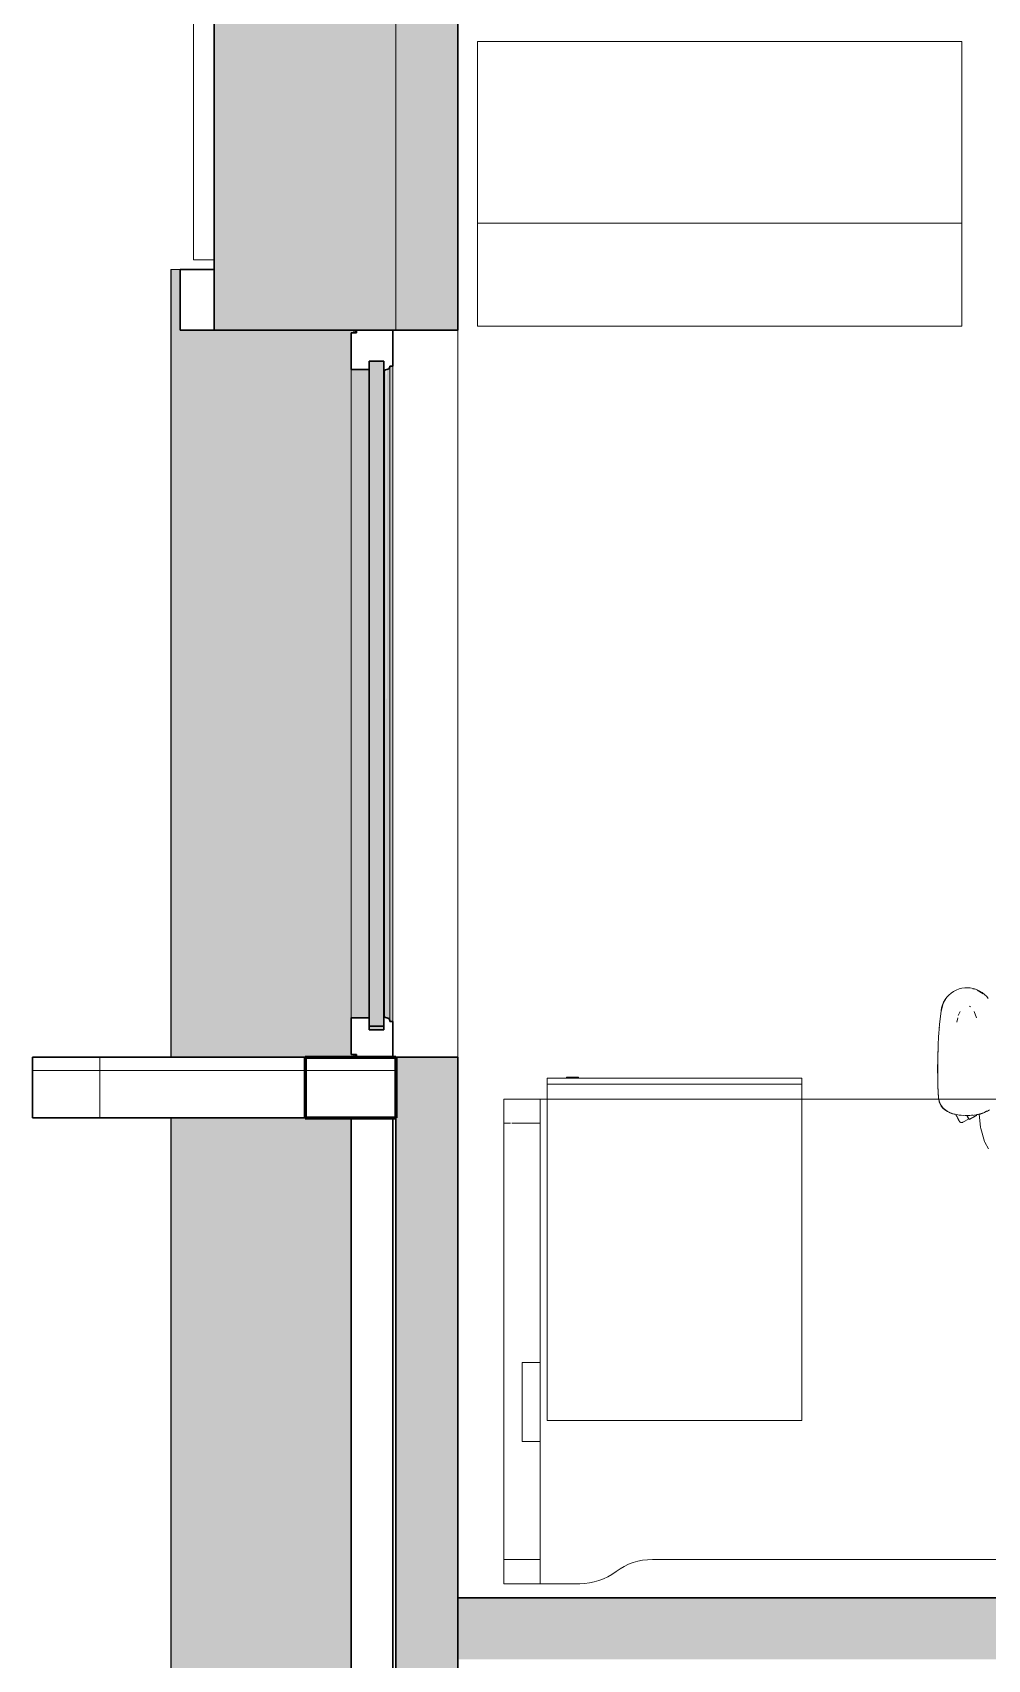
# Model space of a CAD drawing. Header units: millimetres. Extents: x 79795 to 317870, y -36033 to 97293.
# Drawn here: x 156161 to 157737, y 23255 to 25941 of the extents above; entities that cross this region are included whole.
import ezdxf

# ---------------------------------------------------------------- set-up
doc = ezdxf.new("R2010")
doc.units = ezdxf.units.MM
doc.header["$MEASUREMENT"] = 0
for name, color, linetype, lineweight in [('CSM-STL-XX-ZZ-M3-A-XXXX-00001_detached _19_04_21__rvt-1-Level 4$0$A-GLAZ', 7, 'CONTINUOUS', 9), ('CSM-STL-XX-ZZ-M3-A-XXXX-00001_detached _19_04_21__rvt-1-Level 4$0$A-GLAZ-CURT', 7, 'CONTINUOUS', 9), ('CSM-STL-XX-ZZ-M3-A-XXXX-00001_detached _19_04_21__rvt-1-Level 4$0$A-WALL', 7, 'CONTINUOUS', 9), ('CSM-STL-XX-ZZ-M3-A-XXXX-00001_detached _19_04_21__rvt-1-Level 4$0$A-WALL-PATT', 7, 'CONTINUOUS', 9), ('CSM-STL-XX-ZZ-M3-A-XXXX-00001_detached _19_04_21__rvt-1-Level 4$0$I-WALL', 7, 'CONTINUOUS', 9), ('CSM-STL-XX-ZZ-M3-A-XXXX-00001_detached _19_04_21__rvt-1-Level 4$0$S-COLS-SYMB', 171, 'CONTINUOUS', 70), ('G-IMPT', 8, 'CONTINUOUS', 9), ('I-FURN', 8, 'CONTINUOUS', 9)]:
    doc.layers.add(name, color=color, linetype=linetype, lineweight=lineweight)

msp = doc.modelspace()

# ---------------------------------------------------------------- hatches: boundary and pattern name
at = {"layer": 'CSM-STL-XX-ZZ-M3-A-XXXX-00001_detached _19_04_21__rvt-1-Level 4$0$A-GLAZ'}
h = msp.add_hatch(color=256, dxfattribs=at)
h.paths.add_polyline_path([(156389.5, 16190.3), (156404.8, 16190.3), (156404.8, 16290.3), (156691.5, 16290.3), (156691.5, 16294.6), (156686.8, 16294.6), (156686.8, 17486), (156691.5, 17486), (156691.5, 17490.3), (156686.8, 17490.3), (156686.8, 18843.3), (156389.5, 18843.3), (156389.5, 16290.3)], flags=0)
h.paths.add_polyline_path([(156389.5, 18943.3), (156691.5, 18943.3), (156691.5, 18947.6), (156686.8, 18947.6), (156686.8, 20139), (156691.5, 20139), (156691.5, 20143.3), (156686.8, 20143.3), (156686.8, 21496.3), (156389.5, 21496.3), (156389.5, 18947.6)], flags=0)
h.paths.add_polyline_path([(156684.1, 21596.3), (156691.5, 21596.3), (156691.5, 21600.6), (156686.8, 21600.6), (156686.8, 22792), (156691.5, 22792), (156691.5, 22796.3), (156686.8, 22796.3), (156686.8, 24149.3), (156389.5, 24149.3), (156389.5, 21596.3)], flags=0)
h.paths.add_polyline_path([(156389.5, 24249.3), (156691.5, 24249.3), (156691.5, 24253.6), (156686.8, 24253.6), (156686.8, 25445), (156691.5, 25445), (156691.5, 25449.3), (156404.8, 25449.3), (156404.8, 25549.3), (156389.5, 25549.3), (156389.5, 24253.6)], flags=0)
h = msp.add_hatch(color=256, dxfattribs=at)
h.paths.add_polyline_path([(156691.5, 16290.3), (156693.6, 16290.3), (156693.6, 16294.6), (156691.5, 16294.6)], flags=0)
h.paths.add_polyline_path([(156693.6, 17486), (156693.6, 17490.3), (156691.5, 17490.3), (156691.5, 17486)], flags=0)
h.paths.add_polyline_path([(156693.6, 18943.3), (156693.6, 18947.6), (156691.5, 18947.6), (156691.5, 18943.3)], flags=0)
h.paths.add_polyline_path([(156691.5, 20139), (156693.6, 20139), (156693.6, 20143.3), (156691.5, 20143.3)], flags=0)
h.paths.add_polyline_path([(156691.5, 21596.3), (156693.6, 21596.3), (156693.6, 21600.6), (156691.5, 21600.6)], flags=0)
h.paths.add_polyline_path([(156691.5, 22792), (156693.6, 22792), (156693.6, 22796.3), (156691.5, 22796.3)], flags=0)
h.paths.add_polyline_path([(156691.5, 24249.3), (156693.6, 24249.3), (156693.6, 24253.6), (156691.5, 24253.6)], flags=0)
h.paths.add_polyline_path([(156691.5, 25445), (156693.6, 25445), (156693.6, 25449.3), (156691.5, 25449.3)], flags=0)
for points in [[(156716.8, 24314.5), (156716.8, 25384.1), (156686.8, 25384.1), (156686.8, 24314.5)], [(156740.7, 24294.5), (156740.7, 25398.1), (156716.8, 25398.1), (156716.8, 24294.5)], [(156745.8, 24314.3), (156744.7, 25384.1), (156741.8, 25382.9), (156741.8, 24315.8), (156744.7, 24314.5)], [(156750.7, 24310.1), (156750.2, 25387.3), (156747.1, 25384.6), (156745.8, 25383.9), (156745.8, 24314.3), (156749.5, 24312.5), (156750.2, 24311.4)], [(156755.7, 24308.5), (156755.7, 25390.1), (156750.7, 25390.1), (156750.7, 24308.5)]]:
    msp.add_hatch(color=256, dxfattribs=at).paths.add_polyline_path(points, flags=0)
h = msp.add_hatch(color=256, dxfattribs=at)
h.paths.add_polyline_path([(156750.7, 16349.5), (156750.2, 16352.4), (156750.2, 16350.7)], flags=0)
h.paths.add_polyline_path([(156749, 17426.7), (156750.7, 17429.6), (156749.6, 17428.3), (156749.1, 17427.1)], flags=0)
h.paths.add_polyline_path([(156750.7, 19002.5), (156750.2, 19005.4), (156750.2, 19003.7)], flags=0)
h.paths.add_polyline_path([(156749, 20079.7), (156750.7, 20082.6), (156749.6, 20081.3), (156749.1, 20080.1)], flags=0)
h.paths.add_polyline_path([(156750.7, 21655.5), (156750.2, 21658.4), (156750.2, 21656.7)], flags=0)
h.paths.add_polyline_path([(156749, 22732.7), (156750.7, 22735.6), (156749.6, 22734.3), (156749.1, 22733.1)], flags=0)
h.paths.add_polyline_path([(156750.7, 24308.5), (156750.2, 24311.4), (156750.2, 24309.7)], flags=0)
h.paths.add_polyline_path([(156749, 25385.7), (156750.7, 25388.6), (156749.6, 25387.3), (156749.1, 25386.1)], flags=0)
h = msp.add_hatch(color=256, dxfattribs=at)
h.paths.add_polyline_path([(156389.4, 16190.3), (156389.5, 16190.3), (156389.4, 16642.7)], flags=0)
h.paths.add_polyline_path([(156389.4, 18943.3), (156389.5, 18943.3), (156389.4, 19246.9)], flags=0)
h.paths.add_polyline_path([(156389.4, 21596.3), (156389.5, 21596.3), (156389.4, 21851.2)], flags=0)
h.paths.add_polyline_path([(156389.4, 24249.3), (156389.5, 24249.3), (156389.4, 25323.5)], flags=0)
h = msp.add_hatch(dxfattribs=at)
h.set_pattern_fill('FP_4', color=256, angle=90, style=0, pattern_type=2)
h.set_pattern_definition([(2e-15, (147271.8, -12772.7), (-1e-13, 500), []), (90, (147271.8, -12772.7), (-500, -1e-13), [])])
h.paths.add_polyline_path([(156760.8, 24149.3), (156760.8, 24249.3), (156160.8, 24249.3), (156160.8, 24149.3)], flags=0)
at = {"layer": 'CSM-STL-XX-ZZ-M3-A-XXXX-00001_detached _19_04_21__rvt-1-Level 4$0$A-WALL-PATT'}
h = msp.add_hatch(color=256, dxfattribs=at)
h.paths.add_polyline_path([(156460.8, 9267.3), (156760.8, 9267.3), (156759.8, 13645.3), (156460.8, 13645.3), (156460.8, 9698)], flags=0)
h.paths.add_polyline_path([(156760.8, 14969.3), (156760.8, 16290.3), (156460.8, 16290.3), (156460.8, 14969.3), (156756.4, 14969.3)], flags=0)
h.paths.add_polyline_path([(156760.8, 25449.3), (156760.8, 26790.3), (156460.8, 26790.3), (156460.8, 25449.3)], flags=0)
h.paths.add_polyline_path([(156760.8, 28449.3), (156760.8, 34347.3), (156460.8, 34347.3), (156460.8, 28449.3)], flags=0)
for points in [[(156862.8, 25449.3), (156862.8, 26790.3), (156760.8, 26790.3), (156760.8, 25449.3), (156793.2, 25449.3)], [(156760.8, 24147.3), (156862.8, 24147.3), (156862.8, 24249.3), (156760.8, 24249.3)], [(156862.8, 22898.3), (156862.8, 24147.3), (156760.8, 24147.3), (156760.8, 22898.3), (156793.2, 22898.3)], [(160979.1, 23255.3), (161148.8, 23255.3), (161148.8, 23357.3), (161017.7, 23357.3), (161017.7, 23320.3), (158617.7, 23320.3), (158617.7, 23357.3), (156862.8, 23357.3), (156862.8, 23255.3), (160381.1, 23255.3)]]:
    msp.add_hatch(color=256, dxfattribs=at).paths.add_polyline_path(points, flags=0)

# ---------------------------------------------------------------- linework, layer by layer
at = {"layer": 'CSM-STL-XX-ZZ-M3-A-XXXX-00001_detached _19_04_21__rvt-1-Level 4$0$A-GLAZ'}
for p, q in [((156389.4, 25549.3), (156389.5, 25549.3)), ((156389.4, 25549.3), (156389.4, 24249.3)), ((156389.5, 25549.3), (156404.8, 25549.3)), ((156389.5, 25549.3), (156389.5, 24249.3)), ((156691.5, 25449.3), (156691.5, 25445)), ((156693.6, 25449.3), (156693.6, 25445)), ((156686.8, 25384.1), (156686.8, 24314.5)), ((156741.8, 25382.9), (156741.8, 24315.8)), ((156750.7, 25390.1), (156750.7, 25388.6)), ((156750.7, 25388.6), (156750.7, 24310.1)), ((156755.7, 24308.5), (156755.7, 25390.1)), ((156750.7, 24310.1), (156750.7, 24308.5)), ((156691.5, 24253.6), (156691.5, 24249.3)), ((156693.6, 24253.6), (156693.6, 24249.3)), ((156389.4, 24149.3), (156389.4, 21596.3)), ((156389.5, 24149.3), (156389.5, 21596.3))]:
    msp.add_line(p, q, dxfattribs=at)
at = {"layer": 'CSM-STL-XX-ZZ-M3-A-XXXX-00001_detached _19_04_21__rvt-1-Level 4$0$A-GLAZ', "lineweight": 30}
for p, q in [((156404.8, 25549.3), (156404.8, 25449.3)), ((156460.8, 25549.3), (156404.8, 25549.3)), ((156404.8, 25449.3), (156460.8, 25449.3)), ((156695.8, 25445), (156686.8, 25445)), ((156686.8, 25445), (156686.8, 25384.1)), ((156695.8, 25449.3), (156695.8, 25445)), ((156755.7, 25390.1), (156755.7, 25449.3)), ((156686.8, 25384.1), (156716.8, 25384.1)), ((156740.7, 25398.1), (156716.8, 25398.1)), ((156716.8, 25398.1), (156716.8, 24294.5)), ((156716.8, 25384.1), (156716.8, 25398.1)), ((156716.8, 25398.1), (156740.7, 25398.1)), ((156740.7, 24294.5), (156740.7, 25398.1)), ((156740.7, 25398.1), (156740.7, 25382.9)), ((156740.7, 25382.9), (156741.8, 25382.9)), ((156750.7, 25390.1), (156755.7, 25390.1)), ((156750.7, 25388.6), (156750.7, 25390.1)), ((156716.8, 24314.5), (156686.8, 24314.5)), ((156686.8, 24314.5), (156686.8, 24253.6)), ((156716.8, 24300.5), (156716.8, 24314.5)), ((156741.8, 24315.8), (156740.7, 24315.8)), ((156740.7, 24315.8), (156740.7, 24300.5)), ((156750.7, 24308.5), (156750.7, 24310.1)), ((156755.7, 24308.5), (156750.7, 24308.5)), ((156755.7, 24249.3), (156755.7, 24308.5)), ((156740.7, 24300.5), (156716.8, 24300.5)), ((156716.8, 24294.5), (156740.7, 24294.5)), ((156160.8, 24249.3), (156160.8, 24149.3)), ((156760.8, 24249.3), (156160.8, 24249.3)), ((156686.8, 24253.6), (156695.8, 24253.6)), ((156695.8, 24253.6), (156695.8, 24249.3)), ((156695.8, 24249.3), (156755.7, 24249.3)), ((156160.8, 24149.3), (156760.8, 24149.3)), ((156686.8, 24149.3), (156686.8, 22796.3)), ((156755.7, 24149.3), (156686.8, 24149.3)), ((156755.7, 22796.3), (156755.7, 24149.3))]:
    msp.add_line(p, q, dxfattribs=at)
for centre, radius, start, end in [((156746.2, 25377), 7.4, 93.4261, 126.5739), ((156745.5, 25389.7), 5.36, 273.4261, 348.0476), ((156746.2, 24321.7), 7.4, 233.4261, 266.5739), ((156745.5, 24309), 5.36, 11.9524, 86.5739)]:
    msp.add_arc(centre, radius, start, end, dxfattribs=at)
at = {"layer": 'CSM-STL-XX-ZZ-M3-A-XXXX-00001_detached _19_04_21__rvt-1-Level 4$0$A-GLAZ'}
for points in [[(156741.8, 25382.9), (156742.2, 25383.2), (156742.6, 25383.4), (156743, 25383.6)], [(156743, 24315), (156742.6, 24315.2), (156742.2, 24315.5), (156741.8, 24315.8)]]:
    msp.add_open_spline(points, degree=3, dxfattribs=at)
for points, knots in [([(156745.8, 25384.3), (156746.2, 25384.4), (156746.9, 25384.5), (156747.8, 25384.8), (156748.2, 25385.1), (156748.4, 25385.2)], [-1, -1, -1, -1, -0.8, -0.7, -0.6, -0.6, -0.6, -0.6]), ([(156749.5, 25386.1), (156749.6, 25386.3), (156749.9, 25386.7), (156750.4, 25387.5), (156750.6, 25388.1), (156750.7, 25388.6)], [-0.4, -0.4, -0.4, -0.4, -0.3, -0.2, 0, 0, 0, 0]), ([(156748.4, 24313.4), (156748.2, 24313.6), (156747.8, 24313.8), (156746.9, 24314.2), (156746.2, 24314.3), (156745.8, 24314.3)], [0.6, 0.6, 0.6, 0.6, 0.7, 0.8, 1, 1, 1, 1]), ([(156750.7, 24310.1), (156750.6, 24310.5), (156750.4, 24311.2), (156749.9, 24312), (156749.6, 24312.4), (156749.5, 24312.5)], [0, 0, 0, 0, 0.2, 0.3, 0.4, 0.4, 0.4, 0.4])]:
    msp.add_open_spline(points, degree=3, knots=knots, dxfattribs=at)
at = {"layer": 'CSM-STL-XX-ZZ-M3-A-XXXX-00001_detached _19_04_21__rvt-1-Level 4$0$A-GLAZ-CURT', "lineweight": 20}
for p, q in [((156426.8, 26674.3), (156426.8, 25565.3)), ((156460.8, 25565.3), (156460.8, 26674.3)), ((156426.8, 25565.3), (156460.8, 25565.3))]:
    msp.add_line(p, q, dxfattribs=at)
at = {"layer": 'CSM-STL-XX-ZZ-M3-A-XXXX-00001_detached _19_04_21__rvt-1-Level 4$0$A-WALL', "lineweight": 30}
for p, q in [((156460.8, 26790.3), (156460.8, 25449.3)), ((156460.8, 25449.3), (156760.8, 25449.3))]:
    msp.add_line(p, q, dxfattribs=at)
at = {"layer": 'CSM-STL-XX-ZZ-M3-A-XXXX-00001_detached _19_04_21__rvt-1-Level 4$0$A-WALL'}
msp.add_line((156760.8, 25449.3), (156760.8, 26790.3), dxfattribs=at)
at = {"layer": 'CSM-STL-XX-ZZ-M3-A-XXXX-00001_detached _19_04_21__rvt-1-Level 4$0$I-WALL'}
for p, q in [((156760.8, 26790.3), (156760.8, 25449.3)), ((156862.8, 25449.3), (156862.8, 24249.3))]:
    msp.add_line(p, q, dxfattribs=at)
at = {"layer": 'CSM-STL-XX-ZZ-M3-A-XXXX-00001_detached _19_04_21__rvt-1-Level 4$0$I-WALL', "lineweight": 30}
for p, q in [((156862.8, 25449.3), (156862.8, 26790.3)), ((156760.8, 25449.3), (156862.8, 25449.3)), ((156862.8, 24249.3), (156760.8, 24249.3)), ((156760.8, 24249.3), (156760.8, 24147.3)), ((156862.8, 24147.3), (156862.8, 24249.3)), ((156760.8, 24147.3), (156760.8, 22898.3)), ((156862.8, 22898.3), (156862.8, 24147.3)), ((158617.7, 23357.3), (156862.8, 23357.3)), ((156862.8, 23357.3), (156862.8, 23255.3))]:
    msp.add_line(p, q, dxfattribs=at)
at = {"layer": 'CSM-STL-XX-ZZ-M3-A-XXXX-00001_detached _19_04_21__rvt-1-Level 4$0$S-COLS-SYMB', "lineweight": 60}
for p, q in [((156610.8, 24249.3), (156610.8, 24149.3)), ((156610.8, 24249.3), (156760.8, 24249.3)), ((156760.8, 24249.3), (156760.8, 24149.3)), ((156610.8, 24149.3), (156760.8, 24149.3))]:
    msp.add_line(p, q, dxfattribs=at)
at = {"layer": 'G-IMPT'}
for p, q in [((157677.4, 24355.2), (157673.6, 24351.8)), ((157681.6, 24358), (157677.4, 24355.2)), ((157681.6, 24358), (157685.8, 24360.2)), ((157685.8, 24360.2), (157690.5, 24362)), ((157695.3, 24363.3), (157690.5, 24362)), ((157695.3, 24363.3), (157699.9, 24363.9)), ((157703.7, 24364.1), (157699.9, 24363.9)), ((157703.7, 24364.1), (157708.7, 24363.8)), ((157708.7, 24363.8), (157713.7, 24362.9)), ((157715.4, 24361.6), (157713.4, 24362.2)), ((157713.7, 24362.9), (157715.8, 24362.4)), ((157720.6, 24360.6), (157715.8, 24362.4)), ((157720.5, 24360), (157724.2, 24357.8)), ((157720.5, 24360), (157730.4, 24353.7)), ((157720.6, 24360.6), (157725.1, 24358.4)), ((157724.2, 24357.8), (157730.4, 24353.7)), ((157725.1, 24358.4), (157728.7, 24356.1)), ((157732.6, 24353), (157728.7, 24356.1)), ((157660.8, 24325.2), (157664.6, 24337.7)), ((157660.8, 24325.7), (157661.7, 24330.8)), ((157660.8, 24325.2), (157661.7, 24328.5)), ((157662.8, 24334.2), (157660.9, 24325.8)), ((157664.6, 24337.7), (157661.7, 24328.5)), ((157663.1, 24335.6), (157661.7, 24330.8)), ((157662.8, 24334.2), (157666.5, 24342.3)), ((157664.9, 24339.9), (157663.1, 24335.6)), ((157664.9, 24339.9), (157667.4, 24344.3)), ((157668.1, 24344.4), (157666.5, 24342.3)), ((157670.4, 24348.4), (157667.4, 24344.3)), ((157670.4, 24348.4), (157673.6, 24351.8)), ((157707.5, 24333.5), (157709.8, 24332.5)), ((157709.8, 24332.5), (157710.2, 24332.2)), ((157732.6, 24353), (157736.2, 24349.3)), ((157736.2, 24349.3), (157738.8, 24346)), ((157657.3, 24288.6), (157658.5, 24303.7)), ((157658.5, 24303.7), (157658.8, 24307.8)), ((157658.8, 24307.8), (157660.8, 24325.7)), ((157686.7, 24307), (157688.3, 24314.5)), ((157692.3, 24324.8), (157689.1, 24318.1)), ((157719.4, 24314.5), (157715.3, 24324.9)), ((157656.9, 24283.5), (157656.1, 24269.4)), ((157657.3, 24288.6), (157656.9, 24283.5)), ((157657.9, 24296.8), (157658.1, 24298.5)), ((157655.3, 24243.2), (157655.5, 24251.6)), ((157655.9, 24263.4), (157655.5, 24251.6)), ((157655.7, 24258.5), (157655.6, 24256.5)), ((157655.6, 24256.5), (157655.6, 24255.1)), ((157655.9, 24263.4), (157656.1, 24269.4)), ((157655.3, 24243.2), (157655.2, 24232.4)), ((157655.4, 24213.2), (157655.2, 24232.4)), ((157655.3, 24243.2), (157655.3, 24223)), ((157655.3, 24243.2), (157655.4, 24213.2)), ((157655.3, 24223), (157655.3, 24221)), ((157655.3, 24223), (157655.4, 24213.2)), ((157655.3, 24223), (157655.8, 24201.6)), ((157655.3, 24223), (157655.7, 24202.8)), ((157655.3, 24221), (157655.4, 24219.1)), ((157655.4, 24213.2), (157655.8, 24201.6)), ((157655.8, 24201.6), (157655.7, 24202.8)), ((157655.7, 24202.8), (157656.8, 24181)), ((157655.7, 24202.8), (157656.7, 24182.6)), ((157655.8, 24201.6), (157656.8, 24181)), ((157656.7, 24184.2), (157656.7, 24182.6)), ((157656.8, 24181), (157656.7, 24182.6)), ((157656.8, 24181), (157657.1, 24179.4)), ((157657.5, 24177.2), (157657.1, 24180.3)), ((157657.5, 24177), (157657.1, 24179.4)), ((157657.5, 24177.2), (157659.9, 24171)), ((157657.5, 24177), (157657.9, 24175.6)), ((157659.3, 24172), (157657.9, 24175.6)), ((157659.3, 24172), (157661.2, 24168.6)), ((157659.9, 24171), (157664.1, 24165.4)), ((157661.2, 24168.6), (157664.3, 24164.8)), ((157664.1, 24165.4), (157670.9, 24160.1)), ((157667.3, 24162.2), (157664.3, 24164.8)), ((157671.4, 24159.5), (157667.3, 24162.2)), ((157670.9, 24160.1), (157675.3, 24158.3)), ((157671.4, 24159.5), (157675.5, 24157.5)), ((157680.9, 24156), (157675.3, 24158.3)), ((157679.8, 24155.9), (157675.5, 24157.5)), ((157679.8, 24155.9), (157685.3, 24154.5)), ((157680.9, 24156), (157684.4, 24155.3)), ((157691.2, 24153.5), (157685.3, 24154.5)), ((157687.1, 24154.7), (157690.9, 24153.9)), ((157690.9, 24153.9), (157694.1, 24153.7)), ((157691.2, 24153.5), (157697.4, 24152.9)), ((157703.7, 24152.8), (157697.4, 24152.9)), ((157700.6, 24153.3), (157703.7, 24153.1)), ((157710.9, 24153.4), (157703.7, 24153.1)), ((157708.2, 24152.9), (157703.7, 24152.8)), ((157708.2, 24152.9), (157715.5, 24153.4)), ((157710.9, 24153.4), (157713.7, 24153.8)), ((157722.3, 24154.5), (157715.5, 24153.4)), ((157719.8, 24154.6), (157723.1, 24155.1)), ((157726.2, 24155.5), (157722.3, 24154.5)), ((157723.1, 24155.1), (157732.5, 24158.1)), ((157723.6, 24155.2), (157726.1, 24133.9)), ((157726.2, 24155.5), (157731.3, 24157.3)), ((157731.3, 24157.3), (157735.9, 24159.5)), ((157732.5, 24158.1), (157735, 24159.6)), ((157735.4, 24159.9), (157736.9, 24160.7)), ((157735.9, 24159.5), (157737.3, 24160.3)), ((157740.8, 24162.7), (157737.3, 24160.3)), ((157726.7, 24131.7), (157726.1, 24133.9)), ((157726.7, 24131.7), (157732.7, 24110.3)), ((157732.7, 24110.3), (157733.3, 24109.2)), ((157733.3, 24109.2), (157739.3, 24098))]:
    msp.add_line(p, q, dxfattribs=at)
at = {"layer": 'I-FURN'}
for p, q in [((157695.4, 25925.7), (156895.4, 25925.7)), ((156895.4, 25925.7), (156895.4, 25625.7)), ((157695.4, 25625.7), (157695.4, 25925.7)), ((156895.4, 25625.7), (157695.4, 25625.7)), ((156895.4, 25625.7), (156895.4, 25455.7)), ((157695.4, 25455.7), (157695.4, 25625.7)), ((156895.4, 25455.7), (157695.4, 25455.7)), ((157430.8, 24214.6), (157010.8, 24214.6)), ((157010.8, 24214.6), (157010.8, 24204.6)), ((157010.8, 24204.6), (157430.8, 24204.6)), ((157430.8, 24204.6), (157010.8, 24204.6)), ((157010.8, 24204.6), (157010.8, 24180.3)), ((157042.4, 24216.6), (157042.4, 24214.6)), ((157062.4, 24216.6), (157042.4, 24216.6)), ((157042.4, 24216.6), (157062.4, 24216.6)), ((157062.4, 24214.6), (157062.4, 24216.6)), ((157430.8, 24204.6), (157430.8, 24214.6)), ((157430.8, 24180.3), (157430.8, 24204.6)), ((156939.2, 23380.3), (156939.2, 24180.3)), ((156939.2, 24180.3), (156939.2, 24140.3)), ((156939.2, 24180.3), (156999.2, 24180.3)), ((156999.2, 24180.3), (156939.2, 24180.3)), ((158539.2, 24180.3), (156939.2, 24180.3)), ((156939.2, 24180.3), (156939.2, 23380.3)), ((156939.2, 23380.3), (156939.2, 24180.3)), ((156939.2, 24180.3), (158539.2, 24180.3)), ((156999.2, 24180.3), (156999.2, 23745.3)), ((156999.2, 24140.3), (156999.2, 24180.3)), ((157010.8, 24180.3), (157010.8, 23649.6)), ((157430.8, 23649.6), (157430.8, 24180.3)), ((156939.2, 24140.3), (156939.2, 23420.3)), ((156949.8, 24140.3), (156939.2, 24140.3)), ((156949.8, 24140.3), (156939.2, 24140.3)), ((156999.2, 24140.3), (156952.1, 24140.3)), ((156999.2, 24140.3), (156952.1, 24140.3)), ((156999.2, 23420.3), (156999.2, 24140.3)), ((157685.2, 24154.7), (157685.6, 24153.9)), ((157685.6, 24153.9), (157686, 24153.1)), ((157686, 24153.1), (157686.4, 24152.3)), ((157686.4, 24152.3), (157686.8, 24151.6)), ((157686.8, 24151.6), (157687.2, 24150.9)), ((157687.2, 24150.9), (157687.6, 24150.2)), ((157687.6, 24150.2), (157688, 24149.5)), ((157688, 24149.5), (157688.3, 24148.9)), ((157688.3, 24148.9), (157688.6, 24148.3)), ((157688.8, 24148), (157688.5, 24148.5)), ((157688.6, 24148.3), (157688.9, 24147.7)), ((157689.1, 24147.4), (157688.8, 24148)), ((157688.9, 24147.7), (157689.2, 24147.2)), ((157689.3, 24146.9), (157689.1, 24147.4)), ((157689.2, 24147.2), (157689.5, 24146.7)), ((157689.6, 24146.4), (157689.3, 24146.9)), ((157689.5, 24146.7), (157689.7, 24146.2)), ((157689.8, 24146), (157689.6, 24146.4)), ((157689.7, 24146.2), (157689.9, 24145.8)), ((157690.1, 24145.5), (157689.8, 24146)), ((157689.9, 24145.8), (157690.1, 24145.4)), ((157690.3, 24145.2), (157690.1, 24145.5)), ((157690.1, 24145.4), (157690.3, 24145)), ((157690.4, 24144.8), (157690.3, 24145.2)), ((157690.3, 24145), (157690.5, 24144.7)), ((157690.6, 24144.5), (157690.4, 24144.8)), ((157690.5, 24144.7), (157690.7, 24144.4)), ((157690.7, 24144.3), (157690.6, 24144.5)), ((157690.7, 24144.4), (157690.8, 24144.2)), ((157690.8, 24144.1), (157690.7, 24144.3)), ((157690.8, 24144.2), (157690.9, 24144)), ((157690.9, 24143.9), (157690.8, 24144.1)), ((157690.9, 24144), (157691, 24143.8)), ((157691, 24143.7), (157690.9, 24143.9)), ((157691, 24143.8), (157691, 24143.7)), ((157691.1, 24143.6), (157691, 24143.7)), ((157691, 24143.7), (157691.1, 24143.6)), ((157691.1, 24143.5), (157691.1, 24143.6)), ((157691.1, 24143.6), (157691.1, 24143.6)), ((157691.1, 24143.6), (157691.1, 24143.6)), ((157691.1, 24143.6), (157691.1, 24143.6)), ((157691.1, 24143.6), (157691.1, 24143.6)), ((157691.2, 24143.4), (157691.1, 24143.5)), ((157691.3, 24143.3), (157691.2, 24143.4)), ((157691.4, 24143.1), (157691.3, 24143.3)), ((157691.5, 24143), (157691.4, 24143.1)), ((157691.6, 24142.9), (157691.5, 24143)), ((157691.7, 24142.7), (157691.6, 24142.9)), ((157691.8, 24142.6), (157691.7, 24142.7)), ((157691.9, 24142.5), (157691.8, 24142.6)), ((157692, 24142.4), (157691.9, 24142.5)), ((157692.2, 24142.3), (157692, 24142.4)), ((157692.3, 24142.2), (157692.2, 24142.3)), ((157692.4, 24142.1), (157692.3, 24142.2)), ((157692.6, 24142), (157692.4, 24142.1)), ((157692.7, 24141.9), (157692.6, 24142)), ((157692.8, 24141.9), (157692.7, 24141.9)), ((157693, 24141.8), (157692.8, 24141.9)), ((157693.1, 24141.7), (157693, 24141.8)), ((157693.3, 24141.7), (157693.1, 24141.7)), ((157693.4, 24141.6), (157693.3, 24141.7)), ((157693.6, 24141.6), (157693.4, 24141.6)), ((157693.7, 24141.5), (157693.6, 24141.6)), ((157693.9, 24141.5), (157693.7, 24141.5)), ((157694.1, 24141.5), (157693.9, 24141.5)), ((157694.2, 24141.5), (157694.1, 24141.5)), ((157694.4, 24141.4), (157694.2, 24141.5)), ((157694.5, 24141.4), (157694.4, 24141.4)), ((157694.7, 24141.4), (157694.5, 24141.4)), ((157694.9, 24141.4), (157694.7, 24141.4)), ((157695, 24141.4), (157694.9, 24141.4)), ((157695.2, 24141.5), (157695, 24141.4)), ((157695.3, 24141.5), (157695.2, 24141.5)), ((157695.5, 24141.5), (157695.3, 24141.5)), ((157695.7, 24141.6), (157695.5, 24141.5)), ((157695.8, 24141.6), (157695.7, 24141.6)), ((157696, 24141.6), (157695.8, 24141.6)), ((157696.1, 24141.7), (157696, 24141.6)), ((157696.3, 24141.8), (157696.1, 24141.7)), ((157696.4, 24141.8), (157696.3, 24141.8)), ((157696.6, 24141.9), (157696.4, 24141.8)), ((157696.6, 24141.9), (157706.2, 24147)), ((157706.2, 24147), (157703.3, 24152.7)), ((157707.5, 24146.9), (157704.7, 24152.2)), ((157719.8, 24153.4), (157707.5, 24146.9)), ((157707.6, 24146.7), (157719.9, 24153.3)), ((157719.8, 24153.5), (157719.8, 24153.4)), ((156969.2, 23615.3), (156969.2, 23745.3)), ((156969.2, 23745.3), (156999.2, 23745.3)), ((156969.2, 23745.3), (156969.2, 23615.3)), ((156999.2, 23745.3), (156969.2, 23745.3)), ((156999.2, 23745.3), (156999.2, 23615.3)), ((157010.8, 23649.6), (157430.8, 23649.6)), ((156999.2, 23615.3), (156969.2, 23615.3)), ((156999.2, 23615.3), (156969.2, 23615.3)), ((156999.2, 23615.3), (156999.2, 23380.3)), ((156939.2, 23420.3), (156939.2, 23380.3)), ((156999.2, 23420.3), (156939.2, 23420.3)), ((156999.2, 23420.3), (156939.2, 23420.3)), ((156999.2, 23380.3), (156999.2, 23420.3)), ((157184.2, 23420.3), (158016.6, 23420.3)), ((158016.6, 23420.3), (157184.2, 23420.3)), ((156999.2, 23380.3), (156939.2, 23380.3)), ((156999.2, 23380.3), (156939.2, 23380.3)), ((156939.2, 23380.3), (157064.2, 23380.3)), ((157064.2, 23380.3), (156939.2, 23380.3))]:
    msp.add_line(p, q, dxfattribs=at)
for centre, start, end in [((157184.2, 23320.3), 90, 126.8699), ((157184.2, 23320.3), 90, 126.8699), ((157064.2, 23480.3), 270, 306.8699), ((157064.2, 23480.3), 270, 306.8699)]:
    msp.add_arc(centre, 100, start, end, dxfattribs=at)

doc.saveas('drawing.dxf')
